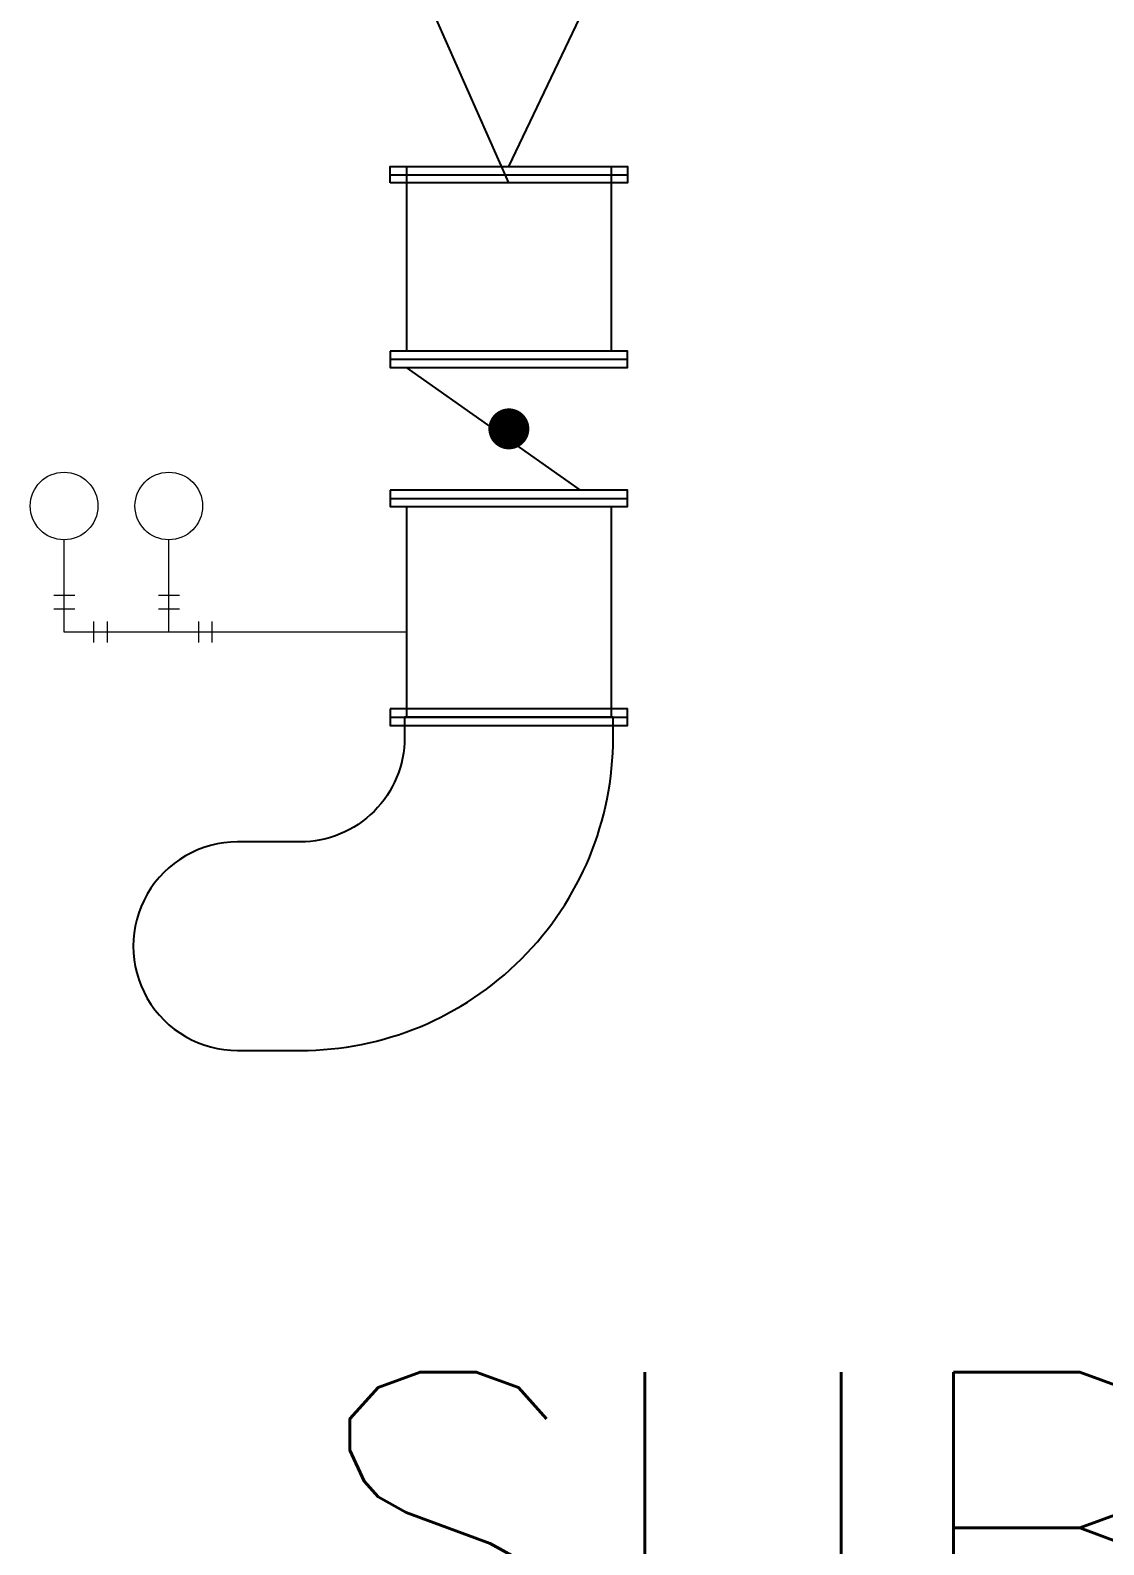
# Model space of a CAD drawing. Header units: inches. Extents: x 25480 to 951550, y -607927 to 1377809.
# Drawn here: x 496676 to 499298, y 350192 to 353892 of the extents above; entities that cross this region are included whole.
import ezdxf

# ---------------------------------------------------------------- set-up
doc = ezdxf.new("R2010")
doc.units = ezdxf.units.IN
doc.header["$MEASUREMENT"] = 0
doc.linetypes.add('CENTER', pattern=[2, 1.25, -0.25, 0.25, -0.25])
doc.layers.add('DIM', color=251, linetype='Continuous', lineweight=0)
doc.layers.add('M-X-BKGD', color=8, linetype='Continuous')
doc.styles.add('SIMPLEX', font='simplex.shx')

# ---------------------------------------------------------------- blocks, each defined once
blk = doc.blocks.new('PT-PA')
at = {"layer": 'DIM', "color": 8}
for p, q in [((175464.7, 21566.2), (175464.7, 20729.8)), ((175490.3, 21091.7), (175439.1, 21091.7)), ((175490.3, 21058.6), (175439.1, 21058.6)), ((175464.7, 20985.6), (175239.3, 20985.6)), ((175375.4, 21011.8), (175375.4, 20960.5)), ((175408.5, 21011.8), (175408.5, 20960.5)), ((175490.3, 20835.9), (175439.1, 20835.9)), ((175490.3, 20802.8), (175439.1, 20802.8)), ((175375.4, 20755.9), (175375.4, 20704.7)), ((175408.5, 20755.9), (175408.5, 20704.7)), ((175464.7, 20729.8), (175239.3, 20729.8))]:
    blk.add_line(p, q, dxfattribs=at)
for centre in [(175156.7, 20985.6), (175156.7, 20729.8)]:
    blk.add_circle(centre, 82.6, dxfattribs=at)

msp = doc.modelspace()

# ---------------------------------------------------------------- linework, layer by layer
at = {"layer": 'M-X-BKGD', "color": 8, "linetype": 'Continuous', "ltscale": 10}
for p, q in [((497845.1, 353519.2), (497595.1, 354084.2)), ((497845.1, 353559.2), (498095.1, 354084.2)), ((497595.1, 353559.2), (497595.1, 353108.3)), ((498095.1, 353559.2), (498095.1, 353108.3)), ((497595.1, 352728.3), (497595.1, 352214)), ((498095.1, 352728.3), (498095.1, 352214))]:
    msp.add_line(p, q, dxfattribs=at)
at = {"layer": 'M-X-BKGD', "color": 8, "linetype": 'Continuous'}
for p, q in [((497555.1, 353539.2), (498135.1, 353539.2)), ((497655.1, 353539.2), (498035.1, 353539.2)), ((497555.1, 353088.3), (498135.1, 353088.3)), ((497655.1, 353088.3), (498035.1, 353088.3)), ((497555.1, 352748.3), (498135.1, 352748.3)), ((497555.1, 352214), (498135.1, 352214))]:
    msp.add_line(p, q, dxfattribs=at)
at = {"layer": 'M-X-BKGD', "color": 8}
msp.add_line((498020.1, 352768.3), (497595.1, 353068.3), dxfattribs=at)
at = {"layer": 'M-X-BKGD', "color": 8, "linetype": 'Continuous', "ltscale": 100}
for points in [[(497555.1, 353519.2), (497555.1, 353559.2), (498135.1, 353559.2), (498135.1, 353519.2)], [(497555.1, 353108.3), (497555.1, 353068.3), (498135.1, 353068.3), (498135.1, 353108.3)], [(497555.1, 352768.3), (497555.1, 352728.3), (498135.1, 352728.3), (498135.1, 352768.3)], [(497555.1, 352234), (497555.1, 352194), (498135.1, 352194), (498135.1, 352234)]]:
    msp.add_lwpolyline(points, close=True, dxfattribs=at)
at = {"layer": 'M-X-BKGD', "color": 8, "linetype": 'CENTER', "const_width": 50}
msp.add_lwpolyline([(497845.1, 352943.3, 1), (497845.1, 352893.3, 1)], format="xyb", close=True, dxfattribs=at)
at = {"layer": 'M-X-BKGD', "color": 8}
msp.add_lwpolyline([(497182.5, 351399.6), (497335.5, 351399.6, 0.414214), (498099.9, 352164), (498099.9, 352214), (497590.3, 352214), (497590.3, 352164, -0.414214), (497335.5, 351909.2), (497182.5, 351909.2)], format="xyb", dxfattribs=at)
msp.add_lwpolyline([(497182.5, 351399.6), (497335.5, 351399.6, 0.414214), (498099.9, 352164), (498099.9, 352214), (497590.3, 352214), (497590.3, 352164, -0.414214), (497335.5, 351909.2), (497182.5, 351909.2)], format="xyb", dxfattribs=at)
at = {"layer": 'M-X-BKGD', "color": 8, "lineweight": 0}
for points in [[(497590.3, 352164, -0.414214), (497335.5, 351909.2), (497182.5, 351909.2)], [(497182.5, 351399.6), (497335.5, 351399.6, 0.414214), (498099.9, 352164)]]:
    msp.add_lwpolyline(points, format="xyb", dxfattribs=at)
at = {"layer": 'M-X-BKGD', "color": 8}
msp.add_arc((497182.5, 351654.4), 254.8, 89.9999, 270.0001, dxfattribs=at)
msp.add_arc((497182.5, 351654.4), 254.8, 89.9999, 270.0001, dxfattribs=at)

# ---------------------------------------------------------------- block references
at = {"layer": 'M-X-BKGD', "color": 8, "rotation": 270}
msp.add_blockref('PT-PA', (476028.8, 527886.6), dxfattribs=at)

# ---------------------------------------------------------------- texts
at = {"layer": 'M-X-BKGD', "color": 8, "style": 'SIMPLEX'}
msp.add_text('SUBSTATION', height=800, dxfattribs=at).set_placement((497354.1, 349814.1))

doc.saveas('drawing.dxf')
